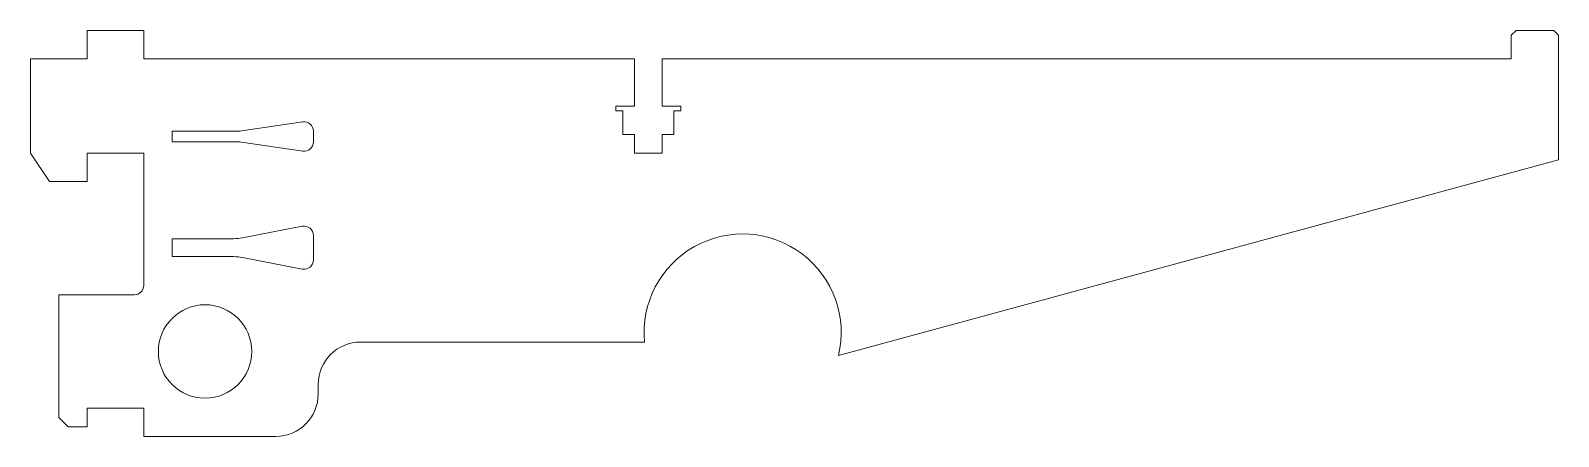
# Model space of a CAD drawing. Header units: millimetres. Extents: x 4 to 166, y -22 to 21.
import ezdxf

# ---------------------------------------------------------------- set-up
doc = ezdxf.new("R2010")
doc.units = ezdxf.units.MM

msp = doc.modelspace()

# ---------------------------------------------------------------- linework, layer by layer
at = {"color": 7, "linetype": 'Continuous', "lineweight": 15}
for p, q in [((10.5, 21), (10.5, 18)), ((16.5, 21), (10.5, 21)), ((16.5, 18), (16.5, 21)), ((162, 21), (161.5, 20.5)), ((161.5, 20.5), (161.5, 18)), ((166, 21), (162, 21)), ((166.5, 20.5), (166, 21)), ((166.5, 7.32), (166.5, 20.5)), ((4.5, 18), (4.5, 8)), ((10.5, 18), (4.5, 18)), ((68.52, 18), (16.5, 18)), ((68.52, 13), (68.52, 18)), ((71.48, 18), (71.48, 13)), ((161.5, 18), (71.48, 18)), ((66.55, 13), (68.52, 13)), ((66.55, 12.5), (66.55, 13)), ((71.48, 13), (73.45, 13)), ((73.45, 13), (73.45, 12.5)), ((67.3, 12.5), (66.55, 12.5)), ((67.3, 10), (67.3, 12.5)), ((72.7, 12.5), (72.7, 10)), ((73.45, 12.5), (72.7, 12.5)), ((26.14, 10.33), (19.5, 10.33)), ((19.5, 10.33), (19.5, 9.23)), ((33.36, 11.32), (26.86, 10.38)), ((34.5, 9.22), (34.5, 10.33)), ((68.52, 10), (67.3, 10)), ((68.52, 8), (68.52, 10)), ((71.48, 10), (71.48, 8)), ((72.7, 10), (71.48, 10)), ((19.5, 9.23), (26.14, 9.23)), ((26.86, 9.17), (33.36, 8.23)), ((4.5, 8), (6.5, 5)), ((10.5, 8), (16.5, 8)), ((10.5, 5), (10.5, 8)), ((16.5, 8), (16.5, -6)), ((71.48, 8), (68.52, 8)), ((90.17, -13.42), (166.5, 7.32)), ((6.5, 5), (10.5, 5)), ((33.31, 0.27), (26.97, -0.96)), ((19.5, -1.05), (19.5, -2.95)), ((26.02, -1.05), (19.5, -1.05)), ((34.5, -3.29), (34.5, -0.71)), ((19.5, -2.95), (26.02, -2.95)), ((26.97, -3.04), (33.31, -4.27)), ((7.5, -7), (7.5, -20)), ((15.5, -7), (7.5, -7)), ((69.6, -12), (39.5, -12)), ((35, -16.5), (35, -17.5)), ((10.5, -19), (16.5, -19)), ((10.5, -21), (10.5, -19)), ((16.5, -19), (16.5, -22)), ((7.5, -20), (8.5, -21)), ((8.5, -21), (10.5, -21)), ((16.5, -22), (30.5, -22))]:
    msp.add_line(p, q, dxfattribs=at)
msp.add_circle((23, -13), 4.95, dxfattribs=at)
for centre, radius, start, end in [((26.14, 15.33), 5, 270, 278.2566), ((33.5, 10.33), 1, 0, 98.2566), ((26.14, 4.23), 5, 81.7434, 90), ((33.5, 9.22), 1, 261.7434, 0), ((33.5, -0.71), 1, 0, 100.9652), ((26.02, 3.95), 5, 270, 280.9652), ((80, -11), 10.45, 346.6146, 185.4913), ((26.02, -7.95), 5, 79.0348, 90), ((33.5, -3.29), 1, 259.0348, 0), ((15.5, -6), 1, 270, 0), ((39.5, -16.5), 4.5, 90, 180), ((30.5, -17.5), 4.5, 270, 0)]:
    msp.add_arc(centre, radius, start, end, dxfattribs=at)

doc.saveas('drawing.dxf')
